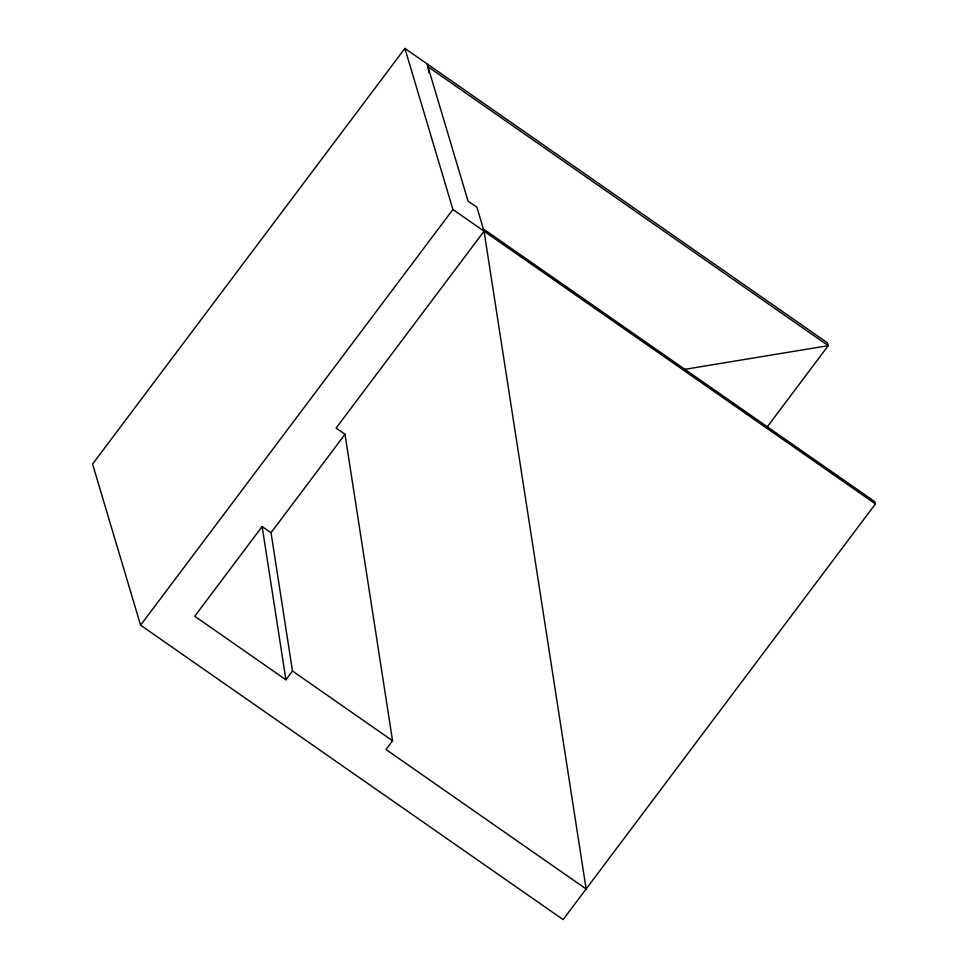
<?xml version="1.0" encoding="UTF-8"?>
<svg xmlns="http://www.w3.org/2000/svg" width="968" height="968" viewBox="0 0 968 968"><rect width="100%" height="100%" fill="white"/><g stroke="black" fill="none" stroke-linecap="round" stroke-linejoin="round"><path stroke-width="1.45" d="M766.535 427.808L828.257 345.661L827.41 342.829L404.89 48.4L92.565 464.083L140.59 625.171L563.11 919.6L875.435 503.917L874.757 501.642L483.371 228.92M140.59 625.171L452.915 209.499L404.89 48.4M271.028 532.739L262.134 526.544L194.737 616.241L285.911 679.778L292.481 671.018L271.028 532.739L344.995 434.293L336.102 428.086L484.048 231.183L476.921 207.261L468.028 201.066L427.13 63.9M344.995 434.293L392.56 740.75L385.978 749.51L586.124 888.975L484.048 231.183M683.965 369.474L828.257 345.661L427.977 66.731L428.897 72.685M452.915 209.499L875.435 503.917M292.481 671.018L392.56 740.75M262.134 526.544L285.911 679.778"/></g></svg>
